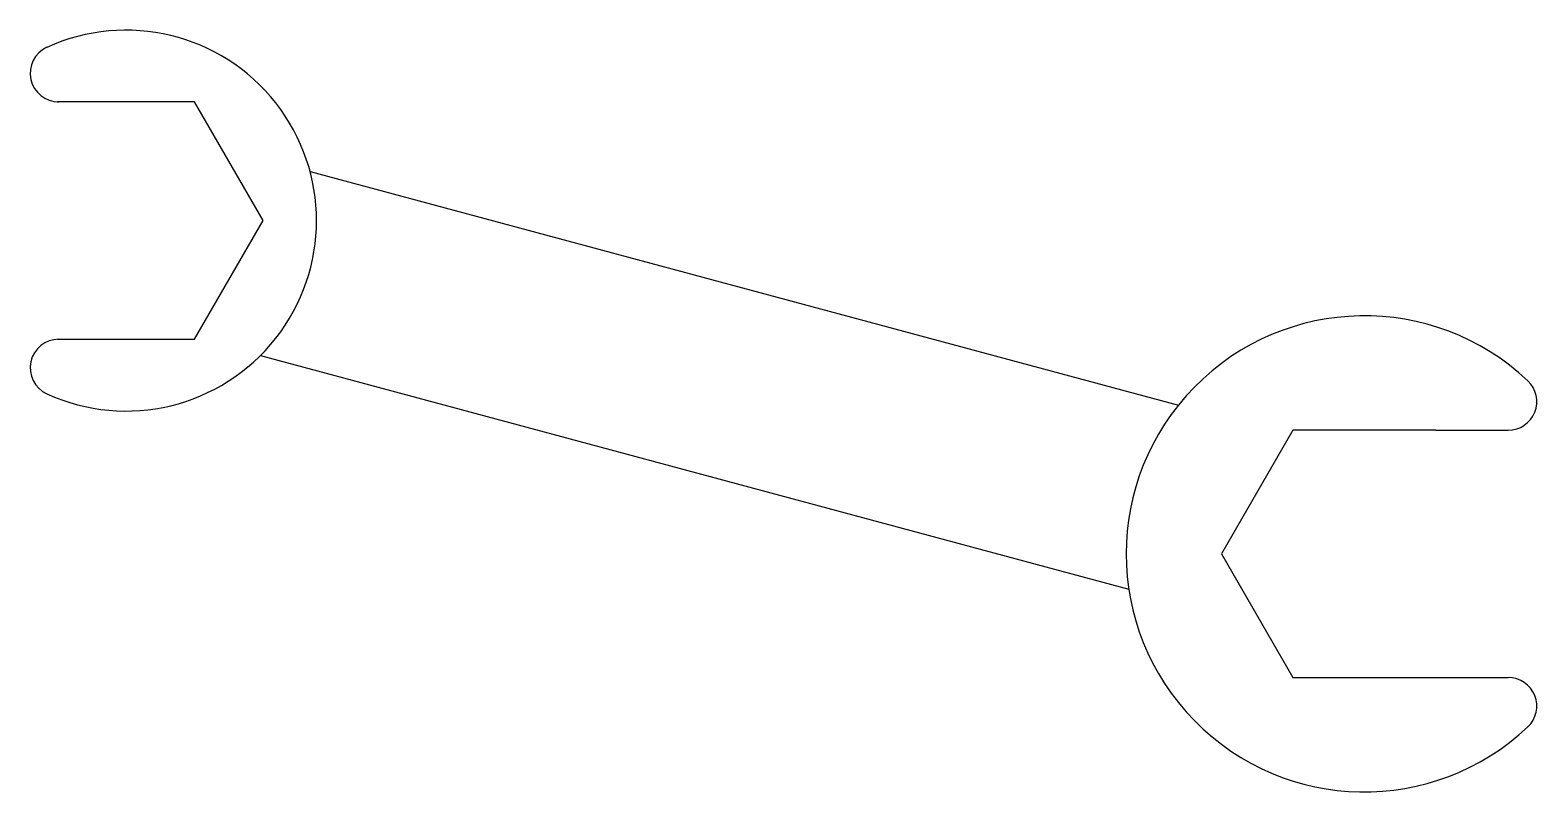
# Model space of a CAD drawing. Header units: millimetres. Extents: x 153 to 311, y 122 to 202.
import ezdxf

# ---------------------------------------------------------------- set-up
doc = ezdxf.new("R2010")
doc.units = ezdxf.units.MM
doc.header["$MEASUREMENT"] = 0

msp = doc.modelspace()

# ---------------------------------------------------------------- linework, layer by layer
for p, q in [((155.4, 194.94), (155.54, 194.94)), ((181.93, 187.63), (273.08, 163.09)), ((155.4, 170.01), (155.54, 170.01)), ((176.73, 168.31), (267.88, 143.77)), ((300.1, 160.46), (307.71, 160.46)), ((300.1, 134.48), (307.71, 134.48))]:
    msp.add_line(p, q)
for points in [[(155.4, 170.01), (169.8, 170.01), (176.99, 182.47), (169.8, 194.94), (155.4, 194.94)], [(300.1, 160.46), (285.1, 160.46), (277.6, 147.47), (285.1, 134.48), (300.1, 134.48)]]:
    msp.add_lwpolyline(points)
for centre, radius, start, end in [((162.6, 182.47), 20, 245.455, 114.545), ((155.54, 197.94), 3, 114.545, 270), ((292.6, 147.47), 25, 46.6218, 313.3782), ((155.54, 167.01), 3, 90, 245.455), ((307.71, 163.46), 3, 270, 46.6218), ((307.71, 131.48), 3, 313.3782, 90)]:
    msp.add_arc(centre, radius, start, end)

doc.saveas('drawing.dxf')
